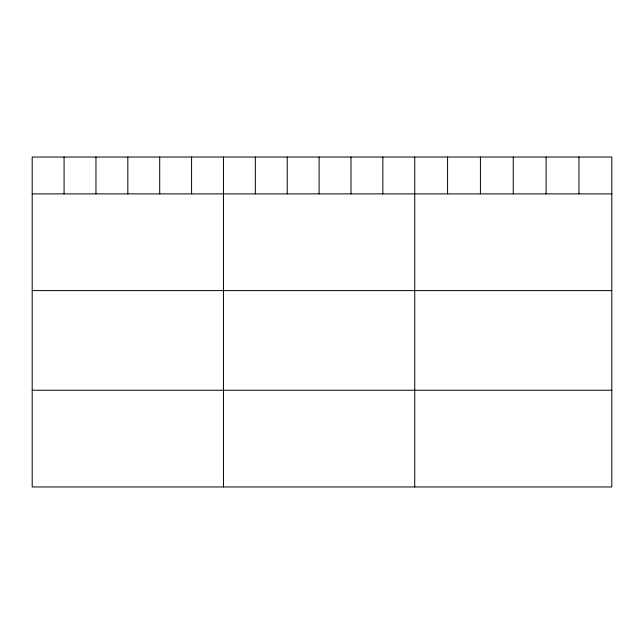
<?xml version="1.0" encoding="UTF-8"?>
<svg xmlns="http://www.w3.org/2000/svg" width="644" height="644" viewBox="0 0 644 644"><rect width="100%" height="100%" fill="white"/><g stroke="black" fill="none" stroke-linecap="round" stroke-linejoin="round"><path stroke-width="0.97" d="M611.8 193.892L611.8 486.961L32.2 486.961L32.2 157.039L611.8 157.039L611.8 193.892L32.2 193.892M32.2 290.605L611.8 290.605M32.2 390.248L611.8 390.248M578.956 157.039L578.956 193.892M546.112 157.039L546.112 193.892M513.268 157.039L513.268 193.892M480.424 157.039L480.424 193.892M447.58 157.039L447.58 193.892M414.736 157.039L414.736 486.961M382.858 157.039L382.858 193.892M350.98 157.039L350.98 193.892M319.102 157.039L319.102 193.892M287.224 157.039L287.224 193.892M255.346 157.039L255.346 193.892M223.468 157.039L223.468 486.961M191.59 157.039L191.59 193.892M159.712 157.039L159.712 193.892M127.834 157.039L127.834 193.892M95.956 157.039L95.956 193.892M64.078 157.039L64.078 193.892"/></g></svg>
